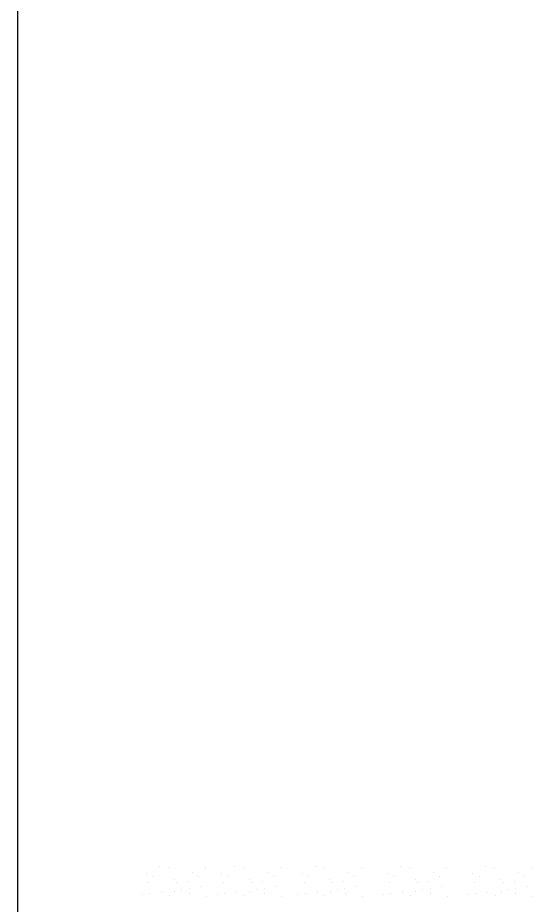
# Model space of a CAD drawing. Header units: millimetres. Extents: x 1052 to 8611, y 971 to 4548.
# Drawn here: x 2651.3 to 2709.1, y 1965.4 to 2064.3 of the extents above; entities that cross this region are included whole.
import ezdxf

# ---------------------------------------------------------------- set-up
doc = ezdxf.new("R2010")
doc.units = ezdxf.units.MM
doc.linetypes.add('SOLID_LINE', pattern=[0])
doc.layers.add('MIMARI', color=2, linetype='SOLID_LINE')
doc.layers.add('YAZI', color=8, linetype='Continuous')

msp = doc.modelspace()

# ---------------------------------------------------------------- linework, layer by layer
at = {"layer": 'MIMARI', "linetype": 'Continuous'}
for p, q in [((2665.657, 1968.977), (2665.657, 1968.977)), ((2667.098, 1969.712), (2667.098, 1969.712)), ((2668.07, 1969.573), (2668.07, 1969.573)), ((2670.732, 1968.986), (2670.732, 1968.986)), ((2672.239, 1969.553), (2672.239, 1969.553)), ((2674.01, 1968.977), (2674.01, 1968.977)), ((2675.452, 1969.712), (2675.452, 1969.712)), ((2676.424, 1969.573), (2676.424, 1969.573)), ((2679.086, 1968.986), (2679.086, 1968.986)), ((2680.593, 1969.553), (2680.593, 1969.553)), ((2682.999, 1968.977), (2682.999, 1968.977)), ((2684.44, 1969.712), (2684.44, 1969.712)), ((2685.412, 1969.573), (2685.412, 1969.573)), ((2688.074, 1968.986), (2688.074, 1968.986)), ((2689.581, 1969.553), (2689.581, 1969.553)), ((2692.516, 1968.977), (2692.516, 1968.977)), ((2693.957, 1969.712), (2693.957, 1969.712)), ((2694.929, 1969.573), (2694.929, 1969.573)), ((2697.591, 1968.986), (2697.591, 1968.986)), ((2699.098, 1969.553), (2699.098, 1969.553)), ((2702.032, 1968.977), (2702.032, 1968.977)), ((2703.474, 1969.712), (2703.474, 1969.712)), ((2704.446, 1969.573), (2704.446, 1969.573)), ((2707.108, 1968.986), (2707.108, 1968.986)), ((2708.615, 1969.553), (2708.615, 1969.553)), ((2665.872, 1967.886), (2665.872, 1967.886)), ((2666.344, 1968.539), (2666.344, 1968.539)), ((2668.72, 1968.226), (2668.72, 1968.226)), ((2669.02, 1967.951), (2669.02, 1967.951)), ((2670.274, 1968.045), (2670.274, 1968.045)), ((2671.419, 1968.548), (2671.419, 1968.548)), ((2674.226, 1967.886), (2674.226, 1967.886)), ((2674.698, 1968.539), (2674.698, 1968.539)), ((2677.074, 1968.226), (2677.074, 1968.226)), ((2677.374, 1967.951), (2677.374, 1967.951)), ((2678.627, 1968.045), (2678.627, 1968.045)), ((2679.773, 1968.548), (2679.773, 1968.548)), ((2683.214, 1967.886), (2683.214, 1967.886)), ((2683.686, 1968.539), (2683.686, 1968.539)), ((2686.062, 1968.226), (2686.062, 1968.226)), ((2686.362, 1967.951), (2686.362, 1967.951)), ((2687.616, 1968.045), (2687.616, 1968.045)), ((2688.761, 1968.548), (2688.761, 1968.548)), ((2692.731, 1967.886), (2692.731, 1967.886)), ((2693.203, 1968.539), (2693.203, 1968.539)), ((2695.579, 1968.226), (2695.579, 1968.226)), ((2695.879, 1967.951), (2695.879, 1967.951)), ((2697.133, 1968.045), (2697.133, 1968.045)), ((2698.278, 1968.548), (2698.278, 1968.548)), ((2702.248, 1967.886), (2702.248, 1967.886)), ((2702.72, 1968.539), (2702.72, 1968.539)), ((2705.096, 1968.226), (2705.096, 1968.226)), ((2705.396, 1967.951), (2705.396, 1967.951)), ((2706.65, 1968.045), (2706.65, 1968.045)), ((2707.795, 1968.548), (2707.795, 1968.548)), ((2667.331, 1966.849), (2667.331, 1966.849)), ((2668.818, 1966.963), (2668.818, 1966.963)), ((2669.545, 1967.141), (2669.545, 1967.141)), ((2670.393, 1967.252), (2670.393, 1967.252)), ((2671.718, 1967.427), (2671.718, 1967.427)), ((2675.685, 1966.849), (2675.685, 1966.849)), ((2677.172, 1966.963), (2677.172, 1966.963)), ((2677.899, 1967.141), (2677.899, 1967.141)), ((2678.747, 1967.252), (2678.747, 1967.252)), ((2680.072, 1967.427), (2680.072, 1967.427)), ((2684.673, 1966.849), (2684.673, 1966.849)), ((2686.16, 1966.963), (2686.16, 1966.963)), ((2686.887, 1967.141), (2686.887, 1967.141)), ((2687.735, 1967.252), (2687.735, 1967.252)), ((2689.06, 1967.427), (2689.06, 1967.427)), ((2694.19, 1966.849), (2694.19, 1966.849)), ((2695.677, 1966.963), (2695.677, 1966.963)), ((2696.404, 1967.141), (2696.404, 1967.141)), ((2697.252, 1967.252), (2697.252, 1967.252)), ((2698.577, 1967.427), (2698.577, 1967.427)), ((2703.707, 1966.849), (2703.707, 1966.849)), ((2705.194, 1966.963), (2705.194, 1966.963)), ((2705.921, 1967.141), (2705.921, 1967.141)), ((2706.769, 1967.252), (2706.769, 1967.252)), ((2708.094, 1967.427), (2708.094, 1967.427)), ((2665.158, 1966.563), (2665.158, 1966.563)), ((2666.007, 1966.675), (2666.007, 1966.675)), ((2668.173, 1966.432), (2668.173, 1966.432)), ((2670.438, 1966.651), (2670.438, 1966.651)), ((2672.342, 1966.412), (2672.342, 1966.412)), ((2673.512, 1966.563), (2673.512, 1966.563)), ((2674.36, 1966.675), (2674.36, 1966.675)), ((2676.526, 1966.432), (2676.526, 1966.432)), ((2678.792, 1966.651), (2678.792, 1966.651)), ((2680.695, 1966.412), (2680.695, 1966.412)), ((2682.5, 1966.563), (2682.5, 1966.563)), ((2683.349, 1966.675), (2683.349, 1966.675)), ((2685.515, 1966.432), (2685.515, 1966.432)), ((2687.78, 1966.651), (2687.78, 1966.651)), ((2689.684, 1966.412), (2689.684, 1966.412)), ((2692.017, 1966.563), (2692.017, 1966.563)), ((2692.865, 1966.675), (2692.865, 1966.675)), ((2695.032, 1966.432), (2695.032, 1966.432)), ((2697.297, 1966.651), (2697.297, 1966.651)), ((2699.201, 1966.412), (2699.201, 1966.412)), ((2701.534, 1966.563), (2701.534, 1966.563)), ((2702.382, 1966.675), (2702.382, 1966.675)), ((2704.549, 1966.432), (2704.549, 1966.432)), ((2706.814, 1966.651), (2706.814, 1966.651)), ((2708.718, 1966.412), (2708.718, 1966.412))]:
    msp.add_line(p, q, dxfattribs=at)
at = {"layer": 'YAZI'}
msp.add_lwpolyline([(2651.296, 2172.267), (3060.948, 2172.267), (3060.948, 1707.683), (2651.296, 1707.683)], close=True, dxfattribs=at)

doc.saveas('drawing.dxf')
